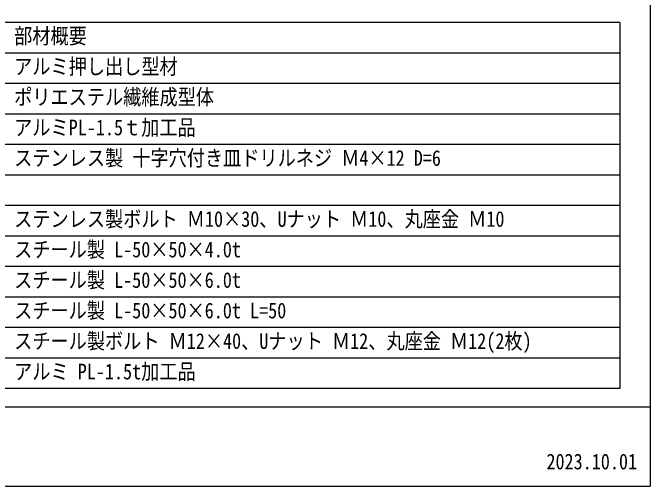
# Model space of a CAD drawing. Units: millimetres at full size, sheet at 1:3; details may follow other scales. Extents: x -600 to 1770, y -422 to 1264.
# Drawn here: x 1144 to 1770, y -422 to 43 of the extents above; entities that cross this region are included whole.
import ezdxf
from ezdxf.enums import TextEntityAlignment as Align

# ---------------------------------------------------------------- set-up
doc = ezdxf.new("R2010")
doc.units = ezdxf.units.MM
doc.header["$LTSCALE"] = 3
for name, color, linetype, lineweight in [('0-2', 7, 'Continuous', 9), ('0-6', 5, 'Continuous', 25), ('F-0', 7, 'Continuous', 25), ('F-F', 7, 'Continuous', 5)]:
    doc.layers.add(name, color=color, linetype=linetype, lineweight=lineweight)
doc.styles.add('ＭＳ ゴシック', font='')
doc.styles.get('ＭＳ ゴシック').set_extended_font_data('MS Gothic')

msp = doc.modelspace()

# ---------------------------------------------------------------- linework, layer by layer
at = {"layer": '0-6'}
for p, q in [((1739.995, 33.769), (739.995, 33.769)), ((1739.995, 33.769), (1739.995, -326.231)), ((1739.995, 3.769), (739.995, 3.769)), ((1739.995, -26.231), (739.995, -26.231)), ((1739.995, -56.231), (739.995, -56.231)), ((1739.995, -86.231), (739.995, -86.231)), ((1739.995, -116.231), (739.995, -116.231)), ((1739.995, -146.231), (739.995, -146.231)), ((1739.995, -176.231), (739.995, -176.231)), ((1739.995, -206.231), (739.995, -206.231)), ((1739.995, -236.231), (739.995, -236.231)), ((1739.995, -266.231), (739.995, -266.231)), ((1739.995, -296.231), (739.995, -296.231)), ((1739.995, -326.231), (739.995, -326.231))]:
    msp.add_line(p, q, dxfattribs=at)
at = {"layer": 'F-0', "color": 5}
msp.add_line((-600.005, -344.231), (1769.995, -344.231), dxfattribs=at)
at = {"layer": 'F-F', "color": 5, "lineweight": 25}
msp.add_line((1769.995, 1263.769), (1769.995, -422.231), dxfattribs=at)
msp.add_lwpolyline([(-600.005, 1263.769), (-600.005, -422.231), (1769.995, -422.231)], dxfattribs=at)

# ---------------------------------------------------------------- texts
at = {"layer": '0-2', "style": 'ＭＳ ゴシック', "width": 0.85}
for s, p in [('部材概要', (1144.995, 8.269)), ('アルミ押し出し型材', (1144.995, -21.731)), ('ポリエステル繊維成型体', (1144.995, -51.731)), ('アルミPL-1.5ｔ加工品', (1144.995, -81.731)), ('ステンレス製 十字穴付き皿ドリルネジ Ｍ4×12 D=6', (1144.995, -111.731)), ('ステンレス製ボルト Ｍ10×30、Uナット Ｍ10、丸座金 Ｍ10', (1144.995, -171.731)), ('スチール製 L-50×50×4.0t', (1144.995, -201.731)), ('スチール製 L-50×50×6.0t', (1144.995, -231.731)), ('スチール製 L-50×50×6.0t L=50', (1144.995, -261.731)), ('スチール製ボルト Ｍ12×40、Uナット Ｍ12、丸座金 Ｍ12(2枚)', (1144.995, -291.731)), ('アルミ PL-1.5t加工品', (1144.995, -321.731))]:
    msp.add_text(s, height=15.4, dxfattribs=at).set_placement(p, align=Align.BOTTOM_LEFT)
at = {"layer": 'F-0', "style": 'ＭＳ ゴシック', "width": 0.85}
msp.add_text('2023.10.01', height=15.4, dxfattribs=at).set_placement((1667.995, -410.231), align=Align.BOTTOM_LEFT)

doc.saveas('drawing.dxf')
